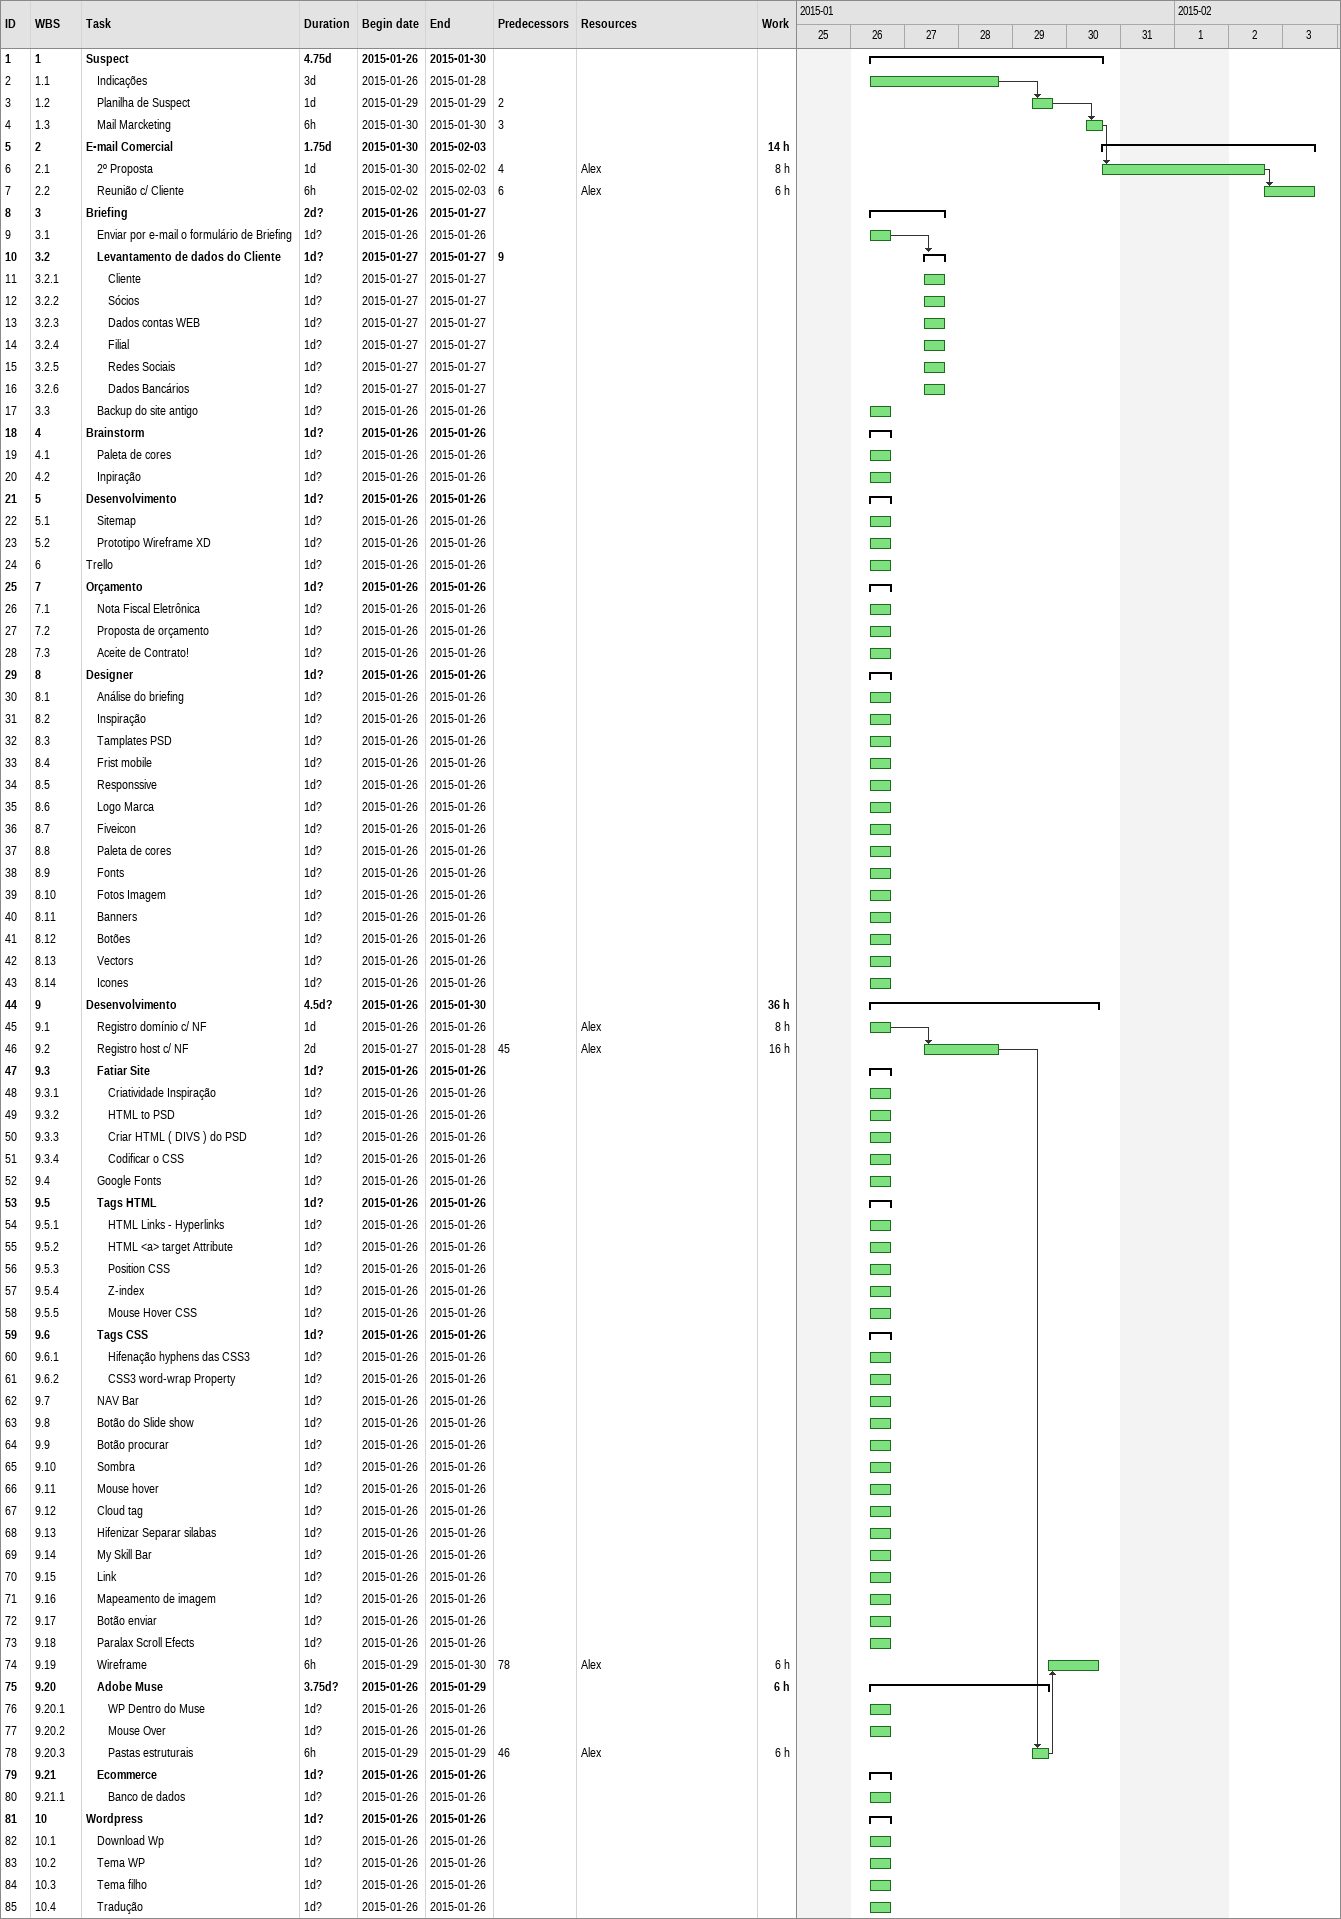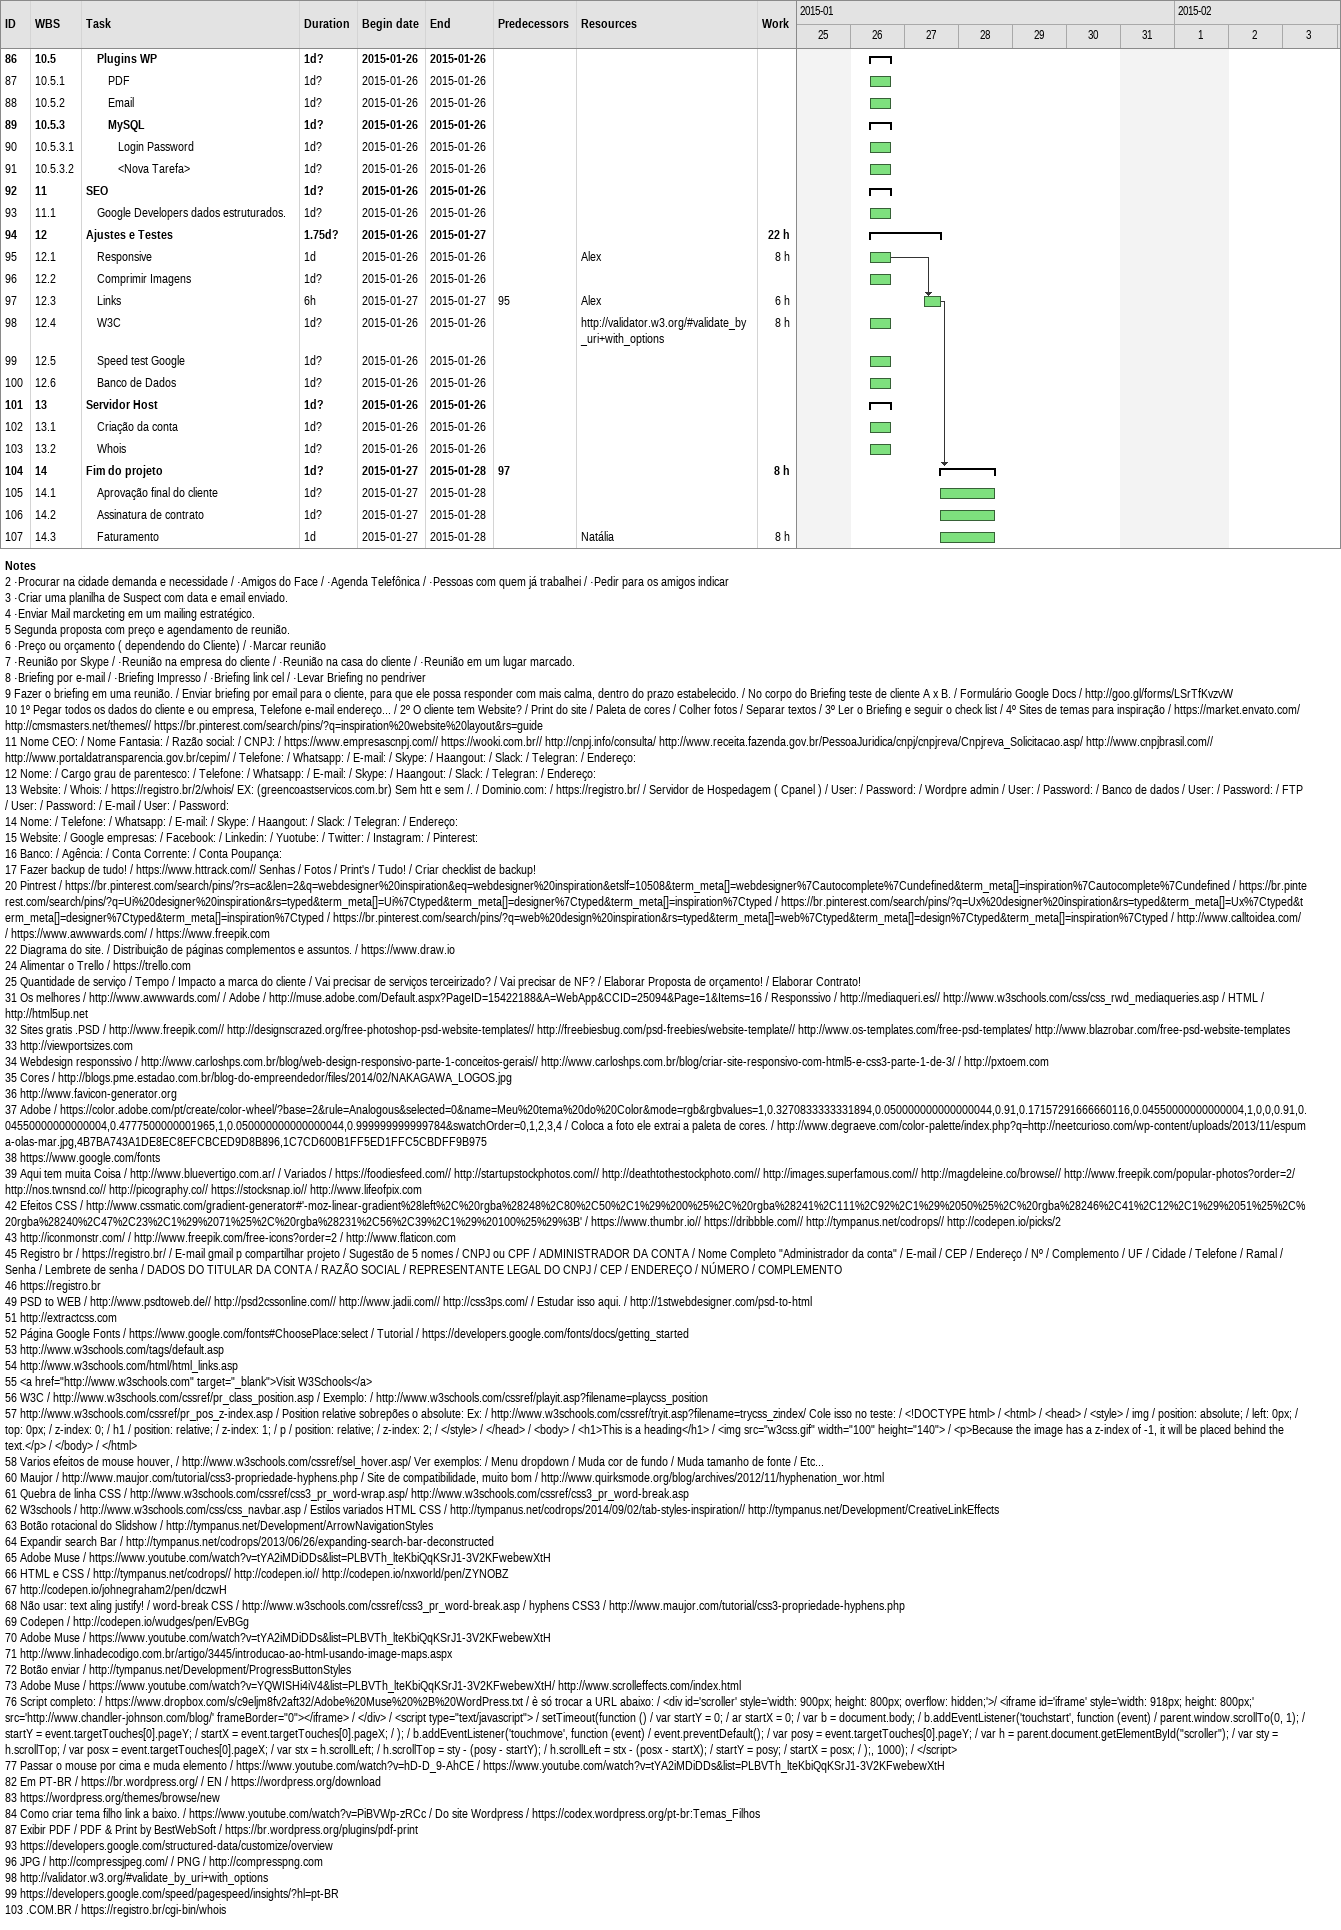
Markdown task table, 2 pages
| ID | WBS | Task | Duration | Start | Finish | Predecessors | Resources | Work (h) |
|---|---|---|---|---|---|---|---|---|
| 1 | 1 | **Suspect** | 4.75d | 2015-01-26 | 2015-01-30 |  |  |  |
| 2 | 1.1 | Indicações | 3d | 2015-01-26 | 2015-01-28 |  |  |  |
| 3 | 1.2 | Planilha de Suspect | 1d | 2015-01-29 | 2015-01-29 | 2 |  |  |
| 4 | 1.3 | Mail Marcketing | 6h | 2015-01-30 | 2015-01-30 | 3 |  |  |
| 5 | 2 | **E-mail Comercial** | 1.75d | 2015-01-30 | 2015-02-03 |  |  | 14 |
| 6 | 2.1 | 2º Proposta | 1d | 2015-01-30 | 2015-02-02 | 4 | Alex | 8 |
| 7 | 2.2 | Reunião c/ Cliente | 6h | 2015-02-02 | 2015-02-03 | 6 | Alex | 6 |
| 8 | 3 | **Briefing** | 2d? | 2015-01-26 | 2015-01-27 |  |  |  |
| 9 | 3.1 | Enviar por e-mail o formulário de Briefing | 1d? | 2015-01-26 | 2015-01-26 |  |  |  |
| 10 | 3.2 | **Levantamento de dados do Cliente** | 1d? | 2015-01-27 | 2015-01-27 | 9 |  |  |
| 11 | 3.2.1 | Cliente | 1d? | 2015-01-27 | 2015-01-27 |  |  |  |
| 12 | 3.2.2 | Sócios | 1d? | 2015-01-27 | 2015-01-27 |  |  |  |
| 13 | 3.2.3 | Dados contas WEB | 1d? | 2015-01-27 | 2015-01-27 |  |  |  |
| 14 | 3.2.4 | Filial | 1d? | 2015-01-27 | 2015-01-27 |  |  |  |
| 15 | 3.2.5 | Redes Sociais | 1d? | 2015-01-27 | 2015-01-27 |  |  |  |
| 16 | 3.2.6 | Dados Bancários | 1d? | 2015-01-27 | 2015-01-27 |  |  |  |
| 17 | 3.3 | Backup do site antigo | 1d? | 2015-01-26 | 2015-01-26 |  |  |  |
| 18 | 4 | **Brainstorm** | 1d? | 2015-01-26 | 2015-01-26 |  |  |  |
| 19 | 4.1 | Paleta de cores | 1d? | 2015-01-26 | 2015-01-26 |  |  |  |
| 20 | 4.2 | Inpiração | 1d? | 2015-01-26 | 2015-01-26 |  |  |  |
| 21 | 5 | **Desenvolvimento** | 1d? | 2015-01-26 | 2015-01-26 |  |  |  |
| 22 | 5.1 | Sitemap | 1d? | 2015-01-26 | 2015-01-26 |  |  |  |
| 23 | 5.2 | Prototipo Wireframe XD | 1d? | 2015-01-26 | 2015-01-26 |  |  |  |
| 24 | 6 | Trello | 1d? | 2015-01-26 | 2015-01-26 |  |  |  |
| 25 | 7 | **Orçamento** | 1d? | 2015-01-26 | 2015-01-26 |  |  |  |
| 26 | 7.1 | Nota Fiscal Eletrônica | 1d? | 2015-01-26 | 2015-01-26 |  |  |  |
| 27 | 7.2 | Proposta de orçamento | 1d? | 2015-01-26 | 2015-01-26 |  |  |  |
| 28 | 7.3 | Aceite de Contrato! | 1d? | 2015-01-26 | 2015-01-26 |  |  |  |
| 29 | 8 | **Designer** | 1d? | 2015-01-26 | 2015-01-26 |  |  |  |
| 30 | 8.1 | Análise do briefing | 1d? | 2015-01-26 | 2015-01-26 |  |  |  |
| 31 | 8.2 | Inspiração | 1d? | 2015-01-26 | 2015-01-26 |  |  |  |
| 32 | 8.3 | Tamplates PSD | 1d? | 2015-01-26 | 2015-01-26 |  |  |  |
| 33 | 8.4 | Frist mobile | 1d? | 2015-01-26 | 2015-01-26 |  |  |  |
| 34 | 8.5 | Responssive | 1d? | 2015-01-26 | 2015-01-26 |  |  |  |
| 35 | 8.6 | Logo Marca | 1d? | 2015-01-26 | 2015-01-26 |  |  |  |
| 36 | 8.7 | Fiveicon | 1d? | 2015-01-26 | 2015-01-26 |  |  |  |
| 37 | 8.8 | Paleta de cores | 1d? | 2015-01-26 | 2015-01-26 |  |  |  |
| 38 | 8.9 | Fonts | 1d? | 2015-01-26 | 2015-01-26 |  |  |  |
| 39 | 8.10 | Fotos Imagem | 1d? | 2015-01-26 | 2015-01-26 |  |  |  |
| 40 | 8.11 | Banners | 1d? | 2015-01-26 | 2015-01-26 |  |  |  |
| 41 | 8.12 | Botões | 1d? | 2015-01-26 | 2015-01-26 |  |  |  |
| 42 | 8.13 | Vectors | 1d? | 2015-01-26 | 2015-01-26 |  |  |  |
| 43 | 8.14 | Icones | 1d? | 2015-01-26 | 2015-01-26 |  |  |  |
| 44 | 9 | **Desenvolvimento** | 4.5d? | 2015-01-26 | 2015-01-30 |  |  | 36 |
| 45 | 9.1 | Registro domínio c/ NF | 1d | 2015-01-26 | 2015-01-26 |  | Alex | 8 |
| 46 | 9.2 | Registro host c/ NF | 2d | 2015-01-27 | 2015-01-28 | 45 | Alex | 16 |
| 47 | 9.3 | **Fatiar Site** | 1d? | 2015-01-26 | 2015-01-26 |  |  |  |
| 48 | 9.3.1 | Criatividade Inspiração | 1d? | 2015-01-26 | 2015-01-26 |  |  |  |
| 49 | 9.3.2 | HTML to PSD | 1d? | 2015-01-26 | 2015-01-26 |  |  |  |
| 50 | 9.3.3 | Criar HTML ( DIVS ) do PSD | 1d? | 2015-01-26 | 2015-01-26 |  |  |  |
| 51 | 9.3.4 | Codificar o CSS | 1d? | 2015-01-26 | 2015-01-26 |  |  |  |
| 52 | 9.4 | Google Fonts | 1d? | 2015-01-26 | 2015-01-26 |  |  |  |
| 53 | 9.5 | **Tags HTML** | 1d? | 2015-01-26 | 2015-01-26 |  |  |  |
| 54 | 9.5.1 | HTML Links - Hyperlinks | 1d? | 2015-01-26 | 2015-01-26 |  |  |  |
| 55 | 9.5.2 | HTML <a> target Attribute | 1d? | 2015-01-26 | 2015-01-26 |  |  |  |
| 56 | 9.5.3 | Position CSS | 1d? | 2015-01-26 | 2015-01-26 |  |  |  |
| 57 | 9.5.4 | Z-index | 1d? | 2015-01-26 | 2015-01-26 |  |  |  |
| 58 | 9.5.5 | Mouse Hover CSS | 1d? | 2015-01-26 | 2015-01-26 |  |  |  |
| 59 | 9.6 | **Tags CSS** | 1d? | 2015-01-26 | 2015-01-26 |  |  |  |
| 60 | 9.6.1 | Hifenação hyphens das CSS3 | 1d? | 2015-01-26 | 2015-01-26 |  |  |  |
| 61 | 9.6.2 | CSS3 word-wrap Property | 1d? | 2015-01-26 | 2015-01-26 |  |  |  |
| 62 | 9.7 | NAV Bar | 1d? | 2015-01-26 | 2015-01-26 |  |  |  |
| 63 | 9.8 | Botão do Slide show | 1d? | 2015-01-26 | 2015-01-26 |  |  |  |
| 64 | 9.9 | Botão procurar | 1d? | 2015-01-26 | 2015-01-26 |  |  |  |
| 65 | 9.10 | Sombra | 1d? | 2015-01-26 | 2015-01-26 |  |  |  |
| 66 | 9.11 | Mouse hover | 1d? | 2015-01-26 | 2015-01-26 |  |  |  |
| 67 | 9.12 | Cloud tag | 1d? | 2015-01-26 | 2015-01-26 |  |  |  |
| 68 | 9.13 | Hifenizar Separar silabas | 1d? | 2015-01-26 | 2015-01-26 |  |  |  |
| 69 | 9.14 | My Skill Bar | 1d? | 2015-01-26 | 2015-01-26 |  |  |  |
| 70 | 9.15 | Link | 1d? | 2015-01-26 | 2015-01-26 |  |  |  |
| 71 | 9.16 | Mapeamento de imagem | 1d? | 2015-01-26 | 2015-01-26 |  |  |  |
| 72 | 9.17 | Botão enviar | 1d? | 2015-01-26 | 2015-01-26 |  |  |  |
| 73 | 9.18 | Paralax Scroll Efects | 1d? | 2015-01-26 | 2015-01-26 |  |  |  |
| 74 | 9.19 | Wireframe | 6h | 2015-01-29 | 2015-01-30 | 78 | Alex | 6 |
| 75 | 9.20 | **Adobe Muse** | 3.75d? | 2015-01-26 | 2015-01-29 |  |  | 6 |
| 76 | 9.20.1 | WP Dentro do Muse | 1d? | 2015-01-26 | 2015-01-26 |  |  |  |
| 77 | 9.20.2 | Mouse Over | 1d? | 2015-01-26 | 2015-01-26 |  |  |  |
| 78 | 9.20.3 | Pastas estruturais | 6h | 2015-01-29 | 2015-01-29 | 46 | Alex | 6 |
| 79 | 9.21 | **Ecommerce** | 1d? | 2015-01-26 | 2015-01-26 |  |  |  |
| 80 | 9.21.1 | Banco de dados | 1d? | 2015-01-26 | 2015-01-26 |  |  |  |
| 81 | 10 | **Wordpress** | 1d? | 2015-01-26 | 2015-01-26 |  |  |  |
| 82 | 10.1 | Download Wp | 1d? | 2015-01-26 | 2015-01-26 |  |  |  |
| 83 | 10.2 | Tema WP | 1d? | 2015-01-26 | 2015-01-26 |  |  |  |
| 84 | 10.3 | Tema filho | 1d? | 2015-01-26 | 2015-01-26 |  |  |  |
| 85 | 10.4 | Tradução | 1d? | 2015-01-26 | 2015-01-26 |  |  |  |
| 86 | 10.5 | **Plugins WP** | 1d? | 2015-01-26 | 2015-01-26 |  |  |  |
| 87 | 10.5.1 | PDF | 1d? | 2015-01-26 | 2015-01-26 |  |  |  |
| 88 | 10.5.2 | Email | 1d? | 2015-01-26 | 2015-01-26 |  |  |  |
| 89 | 10.5.3 | **MySQL** | 1d? | 2015-01-26 | 2015-01-26 |  |  |  |
| 90 | 10.5.3.1 | Login Password | 1d? | 2015-01-26 | 2015-01-26 |  |  |  |
| 91 | 10.5.3.2 | <Nova Tarefa> | 1d? | 2015-01-26 | 2015-01-26 |  |  |  |
| 92 | 11 | **SEO** | 1d? | 2015-01-26 | 2015-01-26 |  |  |  |
| 93 | 11.1 | Google Developers dados estruturados. | 1d? | 2015-01-26 | 2015-01-26 |  |  |  |
| 94 | 12 | **Ajustes e Testes** | 1.75d? | 2015-01-26 | 2015-01-27 |  |  | 22 |
| 95 | 12.1 | Responsive | 1d | 2015-01-26 | 2015-01-26 |  | Alex | 8 |
| 96 | 12.2 | Comprimir Imagens | 1d? | 2015-01-26 | 2015-01-26 |  |  |  |
| 97 | 12.3 | Links | 6h | 2015-01-27 | 2015-01-27 | 95 | Alex | 6 |
| 98 | 12.4 | W3C | 1d? | 2015-01-26 | 2015-01-26 |  | http://validator.w3.org/#validate_by_uri+with_options | 8 |
| 99 | 12.5 | Speed test Google | 1d? | 2015-01-26 | 2015-01-26 |  |  |  |
| 100 | 12.6 | Banco de Dados | 1d? | 2015-01-26 | 2015-01-26 |  |  |  |
| 101 | 13 | **Servidor Host** | 1d? | 2015-01-26 | 2015-01-26 |  |  |  |
| 102 | 13.1 | Criação da conta | 1d? | 2015-01-26 | 2015-01-26 |  |  |  |
| 103 | 13.2 | Whois | 1d? | 2015-01-26 | 2015-01-26 |  |  |  |
| 104 | 14 | **Fim do projeto** | 1d? | 2015-01-27 | 2015-01-28 | 97 |  | 8 |
| 105 | 14.1 | Aprovação final do cliente | 1d? | 2015-01-27 | 2015-01-28 |  |  |  |
| 106 | 14.2 | Assinatura de contrato | 1d? | 2015-01-27 | 2015-01-28 |  |  |  |
| 107 | 14.3 | Faturamento | 1d | 2015-01-27 | 2015-01-28 |  | Natália | 8 |

Notes
- 2: ·Procurar na cidade demanda e necessidade / ·Amigos do Face / ·Agenda Telefônica / ·Pessoas com quem já trabalhei / ·Pedir para os amigos indicar
- 3: ·Criar uma planilha de Suspect com data e email enviado.
- 4: ·Enviar Mail marcketing em um mailing estratégico.
- 5: Segunda proposta com preço e agendamento de reunião.
- 6: ·Preço ou orçamento ( dependendo do Cliente) / ·Marcar reunião
- 7: ·Reunião por Skype / ·Reunião na empresa do cliente / ·Reunião na casa do cliente / ·Reunião em um lugar marcado.
- 8: ·Briefing por e-mail / ·Briefing Impresso / ·Briefing link cel / ·Levar Briefing no pendriver
- 9: Fazer o briefing em uma reunião. / Enviar briefing por email para o cliente, para que ele possa responder com mais calma, dentro do prazo estabelecido. / No corpo do Briefing teste de cliente A x B. / Formulário Google Docs / http://goo.gl/forms/LSrTfKvzvW
- 10: 1º Pegar todos os dados do cliente e ou empresa, Telefone e-mail endereço... / 2º O cliente tem Website? / Print do site / Paleta de cores / Colher fotos / Separar textos / 3º Ler o Briefing e seguir o check list / 4º Sites de temas para inspiração / https://market.envato.com/ http://cmsmasters.net/themes// https://br.pinterest.com/search/pins/?q=inspiration%20website%20layout&rs=guide
- 11: Nome CEO: / Nome Fantasia: / Razão social: / CNPJ: / https://www.empresascnpj.com// https://wooki.com.br// http://cnpj.info/consulta/ http://www.receita.fazenda.gov.br/PessoaJuridica/cnpj/cnpjreva/Cnpjreva_Solicitacao.asp/ http://www.cnpjbrasil.com// http://www.portaldatransparencia.gov.br/cepim/ / Telefone: / Whatsapp: / E-mail: / Skype: / Haangout: / Slack: / Telegran: / Endereço:
- 12: Nome: / Cargo grau de parentesco: / Telefone: / Whatsapp: / E-mail: / Skype: / Haangout: / Slack: / Telegran: / Endereço:
- 13: Website: / Whois: / https://registro.br/2/whois/ EX: (greencoastservicos.com.br) Sem htt e sem /. / Dominio.com: / https://registro.br/ / Servidor de Hospedagem ( Cpanel ) / User: / Password: / Wordpre admin / User: / Password: / Banco de dados / User: / Password: / FTP / User: / Password: / E-mail / User: / Password:
- 14: Nome: / Telefone: / Whatsapp: / E-mail: / Skype: / Haangout: / Slack: / Telegran: / Endereço:
- 15: Website: / Google empresas: / Facebook: / Linkedin: / Yuotube: / Twitter: / Instagram: / Pinterest:
- 16: Banco: / Agência: / Conta Corrente: / Conta Poupança:
- 17: Fazer backup de tudo! / https://www.httrack.com// Senhas / Fotos / Print's / Tudo! / Criar checklist de backup!
- 20: Pintrest / https://br.pinterest.com/search/pins/?rs=ac&len=2&q=webdesigner%20inspiration&eq=webdesigner%20inspiration&etslf=10508&term_meta[]=webdesigner%7Cautocomplete%7Cundefined&term_meta[]=inspiration%7Cautocomplete%7Cundefined / https://br.pinterest.com/search/pins/?q=Ui%20designer%20inspiration&rs=typed&term_meta[]=Ui%7Ctyped&term_meta[]=designer%7Ctyped&term_meta[]=inspiration%7Ctyped / https://br.pinterest.com/search/pins/?q=Ux%20designer%20inspiration&rs=typed&term_meta[]=Ux%7Ctyped&term_meta[]=designer%7Ctyped&term_meta[]=inspiration%7Ctyped / https://br.pinterest.com/search/pins/?q=web%20design%20inspiration&rs=typed&term_meta[]=web%7Ctyped&term_meta[]=design%7Ctyped&term_meta[]=inspiration%7Ctyped / http://www.calltoidea.com/ / https://www.awwwards.com/ / https://www.freepik.com
- 22: Diagrama do site. / Distribuição de páginas complementos e assuntos. / https://www.draw.io
- 24: Alimentar o Trello / https://trello.com
- 25: Quantidade de serviço / Tempo / Impacto a marca do cliente / Vai precisar de serviços terceirizado? / Vai precisar de NF? / Elaborar Proposta de orçamento! / Elaborar Contrato!
- 31: Os melhores / http://www.awwwards.com/ / Adobe / http://muse.adobe.com/Default.aspx?PageID=15422188&A=WebApp&CCID=25094&Page=1&Items=16 / Responssivo / http://mediaqueri.es// http://www.w3schools.com/css/css_rwd_mediaqueries.asp / HTML / http://html5up.net
- 32: Sites gratis .PSD / http://www.freepik.com// http://designscrazed.org/free-photoshop-psd-website-templates// http://freebiesbug.com/psd-freebies/website-template// http://www.os-templates.com/free-psd-templates/ http://www.blazrobar.com/free-psd-website-templates
- 33: http://viewportsizes.com
- 34: Webdesign responssivo / http://www.carloshps.com.br/blog/web-design-responsivo-parte-1-conceitos-gerais// http://www.carloshps.com.br/blog/criar-site-responsivo-com-html5-e-css3-parte-1-de-3/ / http://pxtoem.com
- 35: Cores / http://blogs.pme.estadao.com.br/blog-do-empreendedor/files/2014/02/NAKAGAWA_LOGOS.jpg
- 36: http://www.favicon-generator.org
- 37: Adobe / https://color.adobe.com/pt/create/color-wheel/?base=2&rule=Analogous&selected=0&name=Meu%20tema%20do%20Color&mode=rgb&rgbvalues=1,0.3270833333331894,0.050000000000000044,0.91,0.17157291666660116,0.04550000000000004,1,0,0,0.91,0.04550000000000004,0.4777500000001965,1,0.050000000000000044,0.999999999999784&swatchOrder=0,1,2,3,4 / Coloca a foto ele extrai a paleta de cores. / http://www.degraeve.com/color-palette/index.php?q=http://neetcurioso.com/wp-content/uploads/2013/11/espuma-olas-mar.jpg,4B7BA743A1DE8EC8EFCBCED9D8B896,1C7CD600B1FF5ED1FFC5CBDFF9B975
- 38: https://www.google.com/fonts
- 39: Aqui tem muita Coisa / http://www.bluevertigo.com.ar/ / Variados / https://foodiesfeed.com// http://startupstockphotos.com// http://deathtothestockphoto.com// http://images.superfamous.com// http://magdeleine.co/browse// http://www.freepik.com/popular-photos?order=2/ http://nos.twnsnd.co// http://picography.co// https://stocksnap.io// http://www.lifeofpix.com
- 42: Efeitos CSS / http://www.cssmatic.com/gradient-generator#'-moz-linear-gradient%28left%2C%20rgba%28248%2C80%2C50%2C1%29%200%25%2C%20rgba%28241%2C111%2C92%2C1%29%2050%25%2C%20rgba%28246%2C41%2C12%2C1%29%2051%25%2C%20rgba%28240%2C47%2C23%2C1%29%2071%25%2C%20rgba%28231%2C56%2C39%2C1%29%20100%25%29%3B' / https://www.thumbr.io// https://dribbble.com// http://tympanus.net/codrops// http://codepen.io/picks/2
- 43: http://iconmonstr.com/ / http://www.freepik.com/free-icons?order=2 / http://www.flaticon.com
- 45: Registro br / https://registro.br/ / E-mail gmail p compartilhar projeto / Sugestão de 5 nomes / CNPJ ou CPF / ADMINISTRADOR DA CONTA / Nome Completo "Administrador da conta" / E-mail / CEP / Endereço / Nº / Complemento / UF / Cidade / Telefone / Ramal / Senha / Lembrete de senha / DADOS DO TITULAR DA CONTA / RAZÃO SOCIAL / REPRESENTANTE LEGAL DO CNPJ / CEP / ENDEREÇO / NÚMERO / COMPLEMENTO
- 46: https://registro.br
- 49: PSD to WEB / http://www.psdtoweb.de// http://psd2cssonline.com// http://www.jadii.com// http://css3ps.com/ / Estudar isso aqui. / http://1stwebdesigner.com/psd-to-html
- 51: http://extractcss.com
- 52: Página Google Fonts / https://www.google.com/fonts#ChoosePlace:select / Tutorial / https://developers.google.com/fonts/docs/getting_started
- 53: http://www.w3schools.com/tags/default.asp
- 54: http://www.w3schools.com/html/html_links.asp
- 55: <a href="http://www.w3schools.com" target="_blank">Visit W3Schools</a>
- 56: W3C / http://www.w3schools.com/cssref/pr_class_position.asp / Exemplo: / http://www.w3schools.com/cssref/playit.asp?filename=playcss_position
- 57: http://www.w3schools.com/cssref/pr_pos_z-index.asp / Position relative sobrepões o absolute: Ex: / http://www.w3schools.com/cssref/tryit.asp?filename=trycss_zindex/ Cole isso no teste: / <!DOCTYPE html> / <html> / <head> / <style> / img / position: absolute; / left: 0px; / top: 0px; / z-index: 0; / h1 / position: relative; / z-index: 1; / p / position: relative; / z-index: 2; / </style> / </head> / <body> / <h1>This is a heading</h1> / <img src="w3css.gif" width="100" height="140"> / <p>Because the image has a z-index of -1, it will be placed behind the text.</p> / </body> / </html>
- 58: Varios efeitos de mouse houver, / http://www.w3schools.com/cssref/sel_hover.asp/ Ver exemplos: / Menu dropdown / Muda cor de fundo / Muda tamanho de fonte / Etc...
- 60: Maujor / http://www.maujor.com/tutorial/css3-propriedade-hyphens.php / Site de compatibilidade, muito bom / http://www.quirksmode.org/blog/archives/2012/11/hyphenation_wor.html
- 61: Quebra de linha CSS / http://www.w3schools.com/cssref/css3_pr_word-wrap.asp/ http://www.w3schools.com/cssref/css3_pr_word-break.asp
- 62: W3schools / http://www.w3schools.com/css/css_navbar.asp / Estilos variados HTML CSS / http://tympanus.net/codrops/2014/09/02/tab-styles-inspiration// http://tympanus.net/Development/CreativeLinkEffects
- 63: Botão rotacional do Slidshow / http://tympanus.net/Development/ArrowNavigationStyles
- 64: Expandir search Bar / http://tympanus.net/codrops/2013/06/26/expanding-search-bar-deconstructed
- 65: Adobe Muse / https://www.youtube.com/watch?v=tYA2iMDiDDs&list=PLBVTh_lteKbiQqKSrJ1-3V2KFwebewXtH
- 66: HTML e CSS / http://tympanus.net/codrops// http://codepen.io// http://codepen.io/nxworld/pen/ZYNOBZ
- 67: http://codepen.io/johnegraham2/pen/dczwH
- 68: Não usar: text aling justify! / word-break CSS / http://www.w3schools.com/cssref/css3_pr_word-break.asp / hyphens CSS3 / http://www.maujor.com/tutorial/css3-propriedade-hyphens.php
- 69: Codepen / http://codepen.io/wudges/pen/EvBGg
- 70: Adobe Muse / https://www.youtube.com/watch?v=tYA2iMDiDDs&list=PLBVTh_lteKbiQqKSrJ1-3V2KFwebewXtH
- 71: http://www.linhadecodigo.com.br/artigo/3445/introducao-ao-html-usando-image-maps.aspx
- 72: Botão enviar / http://tympanus.net/Development/ProgressButtonStyles
- 73: Adobe Muse / https://www.youtube.com/watch?v=YQWISHi4iV4&list=PLBVTh_lteKbiQqKSrJ1-3V2KFwebewXtH/ http://www.scrolleffects.com/index.html
- 76: Script completo: / https://www.dropbox.com/s/c9eljm8fv2aft32/Adobe%20Muse%20%2B%20WordPress.txt / è só trocar a URL abaixo: / <div id='scroller' style='width: 900px; height: 800px; overflow: hidden;'>/ <iframe id='iframe' style='width: 918px; height: 800px;' src='http://www.chandler-johnson.com/blog/' frameBorder="0"></iframe> / </div> / <script type="text/javascript"> / setTimeout(function () / var startY = 0; / ar startX = 0; / var b = document.body; / b.addEventListener('touchstart', function (event) / parent.window.scrollTo(0, 1); / startY = event.targetTouches[0].pageY; / startX = event.targetTouches[0].pageX; / ); / b.addEventListener('touchmove', function (event) / event.preventDefault(); / var posy = event.targetTouches[0].pageY; / var h = parent.document.getElementById("scroller"); / var sty = h.scrollTop; / var posx = event.targetTouches[0].pageX; / var stx = h.scrollLeft; / h.scrollTop = sty - (posy - startY); / h.scrollLeft = stx - (posx - startX); / startY = posy; / startX = posx; / );, 1000); / </script>
- 77: Passar o mouse por cima e muda elemento / https://www.youtube.com/watch?v=hD-D_9-AhCE / https://www.youtube.com/watch?v=tYA2iMDiDDs&list=PLBVTh_lteKbiQqKSrJ1-3V2KFwebewXtH
- 82: Em PT-BR / https://br.wordpress.org/ / EN / https://wordpress.org/download
- 83: https://wordpress.org/themes/browse/new
- 84: Como criar tema filho link a baixo. / https://www.youtube.com/watch?v=PiBVWp-zRCc / Do site Wordpress / https://codex.wordpress.org/pt-br:Temas_Filhos
- 87: Exibir PDF / PDF & Print by BestWebSoft / https://br.wordpress.org/plugins/pdf-print
- 93: https://developers.google.com/structured-data/customize/overview
- 96: JPG / http://compressjpeg.com/ / PNG / http://compresspng.com
- 98: http://validator.w3.org/#validate_by_uri+with_options
- 99: https://developers.google.com/speed/pagespeed/insights/?hl=pt-BR
- 103: .COM.BR / https://registro.br/cgi-bin/whois
